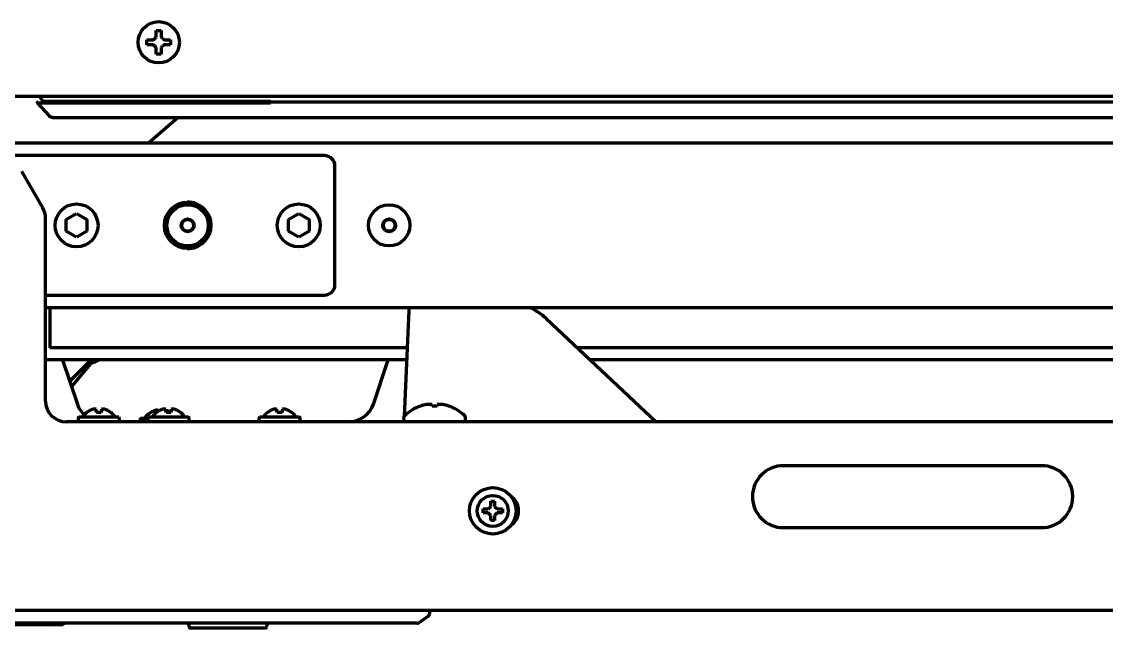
# Model space of a CAD drawing. Header units: inches. Extents: x 904 to 7172, y 213 to 5528.
# Drawn here: x 2869.2 to 3079.1, y 288.3 to 405.8 of the extents above; entities that cross this region are included whole.
import ezdxf

# ---------------------------------------------------------------- set-up
doc = ezdxf.new("R2010")
doc.units = ezdxf.units.IN

msp = doc.modelspace()

# ---------------------------------------------------------------- linework, layer by layer
at = {"linetype": 'Continuous', "lineweight": 70}
for p, q in [((2893.42, 401.77), (2893.42, 402.27)), ((2893.42, 401.27), (2893.42, 401.77)), ((2898.02, 402.27), (2898.02, 401.77)), ((2898.02, 401.77), (2898.02, 401.27)), ((2855.13, 391.34), (3687.62, 391.34)), ((2872.56, 391.34), (2873.3, 390.35)), ((2872.2, 390.04), (2874.51, 387.56)), ((2872.2, 390.04), (2917.37, 390.04)), ((2873.3, 390.35), (2917.37, 390.35)), ((3568.87, 390.21), (2917.37, 390.21)), ((2875.24, 387.24), (2917.37, 387.24)), ((2899.5, 387.24), (2893.75, 382.26)), ((2917.37, 387.24), (3568.87, 387.24)), ((3628.86, 382.26), (2860.38, 382.26)), ((2927.82, 379.82), (2860.82, 379.82)), ((2873.28, 369.7), (2869.2, 376.77)), ((2929.82, 354.82), (2929.82, 377.82)), ((2873.82, 332.27), (2873.82, 367.7)), ((2877.82, 367.47), (2879.82, 368.63)), ((2877.82, 365.16), (2877.82, 367.47)), ((2879.82, 368.63), (2881.82, 367.47)), ((2881.82, 367.47), (2881.82, 365.16)), ((2920.82, 367.47), (2922.82, 368.63)), ((2920.82, 365.16), (2920.82, 367.47)), ((2922.82, 368.63), (2924.82, 367.47)), ((2924.82, 367.47), (2924.82, 365.16)), ((2879.82, 364.01), (2877.82, 365.16)), ((2881.82, 365.16), (2879.82, 364.01)), ((2922.82, 364.01), (2920.82, 365.16)), ((2924.82, 365.16), (2922.82, 364.01)), ((2873.82, 352.82), (2927.82, 352.82)), ((2873.83, 350.38), (3628.86, 350.38)), ((2874.62, 350.38), (2874.62, 344.82)), ((2944.12, 349.83), (2943.23, 329.37)), ((2970.7, 348.28), (2991.98, 328.27)), ((2874.62, 344.82), (2874.62, 342.62)), ((2943.81, 342.62), (2874.62, 342.62)), ((3511.52, 342.62), (2976.73, 342.62)), ((2943.71, 340.27), (2873.83, 340.27)), ((2877.11, 340.27), (2879.98, 331.68)), ((2882.62, 340.27), (2878.49, 336.14)), ((2883.14, 340.27), (2878.83, 335.12)), ((2937.26, 331.68), (2940.13, 340.27)), ((3509, 340.27), (2979.23, 340.27)), ((2881.79, 330.06), (2881.75, 330.06)), ((2886.49, 330.06), (2886.44, 330.06)), ((2893.79, 329.81), (2893.75, 329.81)), ((2895.29, 330.06), (2895.25, 330.06)), ((2895.6, 330.28), (2895.58, 330.45)), ((2899.99, 330.06), (2899.94, 330.06)), ((2916.79, 330.06), (2916.75, 330.06)), ((2921.49, 330.06), (2921.44, 330.06)), ((2946.37, 331.29), (2946.37, 331.31)), ((2948.62, 331.29), (2948.62, 331.61)), ((2949.62, 331.61), (2949.62, 331.29)), ((2951.87, 331.29), (2951.87, 331.31)), ((3617.12, 328.27), (2877.82, 328.27)), ((2880.12, 328.92), (2880.12, 328.52)), ((2887.97, 329.17), (2880.27, 329.17)), ((2888.12, 328.52), (2888.12, 328.92)), ((2892.12, 328.67), (2892.12, 328.27)), ((2893.62, 328.92), (2892.27, 328.92)), ((2893.62, 328.92), (2893.62, 328.52)), ((2901.47, 329.17), (2893.77, 329.17)), ((2901.62, 328.52), (2901.62, 328.92)), ((2915.12, 328.92), (2915.12, 328.52)), ((2922.97, 329.17), (2915.27, 329.17)), ((2923.12, 328.52), (2923.12, 328.92)), ((2943.12, 329.06), (2943.12, 328.77)), ((2943.19, 328.51), (2943.18, 328.27)), ((2955.12, 328.77), (2955.12, 329.06)), ((3066.62, 319.77), (3016.62, 319.77)), ((2959.99, 311.89), (2959.99, 312.89)), ((2959.99, 312.89), (2960.74, 312.89)), ((2960.74, 312.89), (2960.74, 311.89)), ((2964.17, 313.65), (2963.9, 313.81)), ((2958.49, 310.64), (2958.49, 311.39)), ((2958.49, 311.39), (2959.49, 311.39)), ((2959.49, 311.39), (2959.99, 311.89)), ((2960.74, 311.89), (2961.24, 311.39)), ((2961.24, 311.39), (2962.24, 311.39)), ((2962.24, 311.39), (2962.24, 310.64)), ((2959.49, 310.64), (2958.49, 310.64)), ((2959.99, 310.14), (2959.49, 310.64)), ((2959.99, 309.14), (2959.99, 310.14)), ((2960.74, 309.14), (2959.99, 309.14)), ((2961.24, 310.64), (2960.74, 310.14)), ((2960.74, 310.14), (2960.74, 309.14)), ((2962.24, 310.64), (2961.24, 310.64)), ((3016.62, 307.77), (3066.62, 307.77)), ((2854.13, 291.77), (3687.12, 291.77)), ((2946.05, 289.35), (2947.9, 290.62)), ((2948.12, 291.77), (2948.12, 291.03)), ((2944.12, 289.27), (2824.12, 289.27)), ((2869.93, 288.97), (2867.78, 288.97)), ((2874.68, 288.97), (2869.93, 288.97)), ((2876.82, 288.97), (2874.68, 288.97)), ((2901.62, 288.77), (2901.62, 288.52)), ((2916.37, 288.27), (2901.87, 288.27)), ((2916.62, 288.52), (2916.62, 288.77)), ((2945.76, 289.27), (2944.12, 289.27))]:
    msp.add_line(p, q, dxfattribs=at)
for centre, radius in [((2895.72, 401.77), 4), ((2879.82, 366.32), 4.15), ((2901.32, 366.32), 4.5), ((2901.32, 366.32), 4), ((2922.82, 366.32), 4.15), ((2940.32, 366.32), 4), ((2901.32, 366.32), 1.25), ((2901.32, 366.32), 1.15), ((2940.32, 366.32), 1.25), ((2940.32, 366.32), 1.15), ((2960.37, 311.02), 4.5), ((2960.37, 311.02), 3)]:
    msp.add_circle(centre, radius, dxfattribs=at)
for centre, radius, start, end in [((2872.27, 390.11), 0.1, 90.001, 223), ((2875.24, 388.24), 1, 223, 269.9996), ((2927.82, 377.82), 2, 0, 90), ((2869.82, 367.7), 4, 0, 30), ((2901.32, 366.32), 4.5, 0, 91.2938), ((2901.32, 366.32), 4.5, 268.6725, 0), ((2927.82, 354.82), 2, 270, 0), ((2945.62, 349.77), 1.5, 155.9613, 177.5), ((2963.16, 340.27), 11, 46.757, 66.8069), ((2877.82, 332.27), 4, 180, 270), ((2884.72, 333.27), 5, 198.4841, 226.8066), ((2932.52, 333.27), 5, 270, 341.5159), ((2884.12, 327.17), 3.74, 129.3791, 147.6759), ((2884.12, 327.17), 3.74, 32.3241, 50.6111), ((2896.12, 326.92), 3.74, 129.3791, 147.6759), ((2897.62, 327.17), 3.74, 129.3791, 147.6759), ((2897.62, 327.17), 3.74, 32.3241, 50.6111), ((2919.12, 327.17), 3.74, 129.3791, 147.6759), ((2919.12, 327.17), 3.74, 32.3241, 50.6111), ((2949.12, 323.32), 8.45, 108.9925, 133.7747), ((2949.12, 323.32), 8.44, 100.6622, 109.0271), ((2949.12, 323.32), 7.99, 86.4122, 93.5878), ((2949.12, 323.32), 8.44, 70.9729, 79.3378), ((2949.12, 323.32), 8.45, 46.2253, 71.0075), ((2880.4, 328.92), 0.283, 118.0725, 180), ((2880.4, 328.52), 0.283, 180, 241.9275), ((2887.84, 328.92), 0.283, 0, 61.9275), ((2887.84, 328.52), 0.283, 298.0725, 0), ((2892.4, 328.67), 0.283, 118.0725, 180), ((2893.9, 328.92), 0.283, 118.0725, 180), ((2893.9, 328.52), 0.283, 180, 241.9275), ((2901.34, 328.92), 0.283, 0, 61.9275), ((2901.34, 328.52), 0.283, 298.0725, 0), ((2915.4, 328.92), 0.283, 118.0725, 180), ((2915.4, 328.52), 0.283, 180, 241.9275), ((2922.84, 328.92), 0.283, 0, 61.9275), ((2922.84, 328.52), 0.283, 298.0725, 0), ((2943.62, 329.06), 0.5, 133.7747, 180), ((2943.62, 328.77), 0.5, 180, 270), ((2954.62, 328.77), 0.5, 270, 0), ((2954.62, 329.06), 0.5, 0, 46.2253), ((3016.62, 313.77), 6, 90, 270), ((3066.62, 313.77), 6, 270, 90), ((2961.87, 311.02), 3.5, 303.2072, 56.7956), ((2960.37, 311.02), 4.74, 22.3196, 29.364), ((2947.62, 291.03), 0.5, 304.2869, 0), ((2869.93, 289.22), 0.25, 270, 336.4218), ((2870.39, 289.02), 0.25, 90, 156.4218), ((2874.22, 289.02), 0.25, 23.5782, 90), ((2874.68, 289.22), 0.25, 203.5782, 270), ((2901.12, 288.77), 0.5, 0, 90), ((2901.87, 288.52), 0.25, 180, 270), ((2916.37, 288.52), 0.25, 270, 0), ((2917.12, 288.77), 0.5, 90, 180), ((2945.76, 289.77), 0.5, 270, 304.2869)]:
    msp.add_arc(centre, radius, start, end, dxfattribs=at)
for centre, major_axis, ratio, start_param, end_param in [((2880.31, 347.28), (5.67, -5.67), 0.997265, 5.782902, 6.004169), ((2884.11, 327.15), (-3.62, 0.87), 0.997235, 5.247399, 5.62012), ((2883.86, 327.11), (-0.81, 3.6), 0.902278, 6.178468, 6.295334), ((2883.56, 327.11), (-0.38, 3.67), 0.420739, 6.027806, 6.144672), ((2883.82, 327.15), (-0.27, 3.72), 0.017407, 5.611261, 5.983982), ((2884.42, 327.15), (-0.27, -3.72), 0.017407, 3.440796, 3.813517), ((2884.67, 327.11), (-0.38, -3.67), 0.420739, 3.280106, 3.396972), ((2884.38, 327.11), (-0.81, -3.6), 0.902278, 3.129444, 3.24631), ((2884.12, 327.15), (-3.62, -0.87), 0.997235, 3.804658, 4.177379), ((2896.11, 326.9), (-3.62, 0.87), 0.997235, 5.247399, 5.62012), ((2895.86, 326.86), (-0.81, 3.6), 0.902278, 6.178468, 6.295334), ((2897.61, 327.15), (-3.62, 0.87), 0.997235, 5.247399, 5.62012), ((2895.56, 326.86), (-0.38, 3.67), 0.420739, 6.027806, 6.144672), ((2897.36, 327.11), (-0.81, 3.6), 0.902278, 6.178468, 6.295334), ((2897.06, 327.11), (-0.38, 3.67), 0.420739, 6.027806, 6.144672), ((2897.32, 327.15), (-0.27, 3.72), 0.017407, 5.611261, 5.983982), ((2896.12, 326.9), (-3.62, -0.87), 0.997235, 3.94974, 4.177379), ((2897.92, 327.15), (-0.27, -3.72), 0.017407, 3.440796, 3.813517), ((2898.17, 327.11), (-0.38, -3.67), 0.420739, 3.280106, 3.396972), ((2897.88, 327.11), (-0.81, -3.6), 0.902278, 3.129444, 3.24631), ((2897.62, 327.15), (-3.62, -0.87), 0.997235, 3.804658, 4.177379), ((2919.11, 327.15), (-3.62, 0.87), 0.997235, 5.247399, 5.62012), ((2918.86, 327.11), (-0.81, 3.6), 0.902278, 6.178468, 6.295334), ((2918.56, 327.11), (-0.38, 3.67), 0.420739, 6.027806, 6.144672), ((2918.82, 327.15), (-0.27, 3.72), 0.017407, 5.611261, 5.983982), ((2919.42, 327.15), (-0.27, -3.72), 0.017407, 3.440796, 3.813517), ((2919.67, 327.11), (-0.38, -3.67), 0.420739, 3.280106, 3.396972), ((2919.38, 327.11), (-0.81, -3.6), 0.902278, 3.129444, 3.24631), ((2919.12, 327.15), (-3.62, -0.87), 0.997235, 3.804658, 4.177379), ((2948.09, 323.32), (0, -8.32), 0.707107, 3.051363, 3.231822), ((2950.15, 323.32), (0, 8.32), 0.707107, 6.192956, 6.373415), ((2876.82, 289.22), (0.544, 0), 0.459854, 4.712389, 5.871668), ((2877.81, 289.02), (0.544, 0), 0.459854, 1.570796, 2.730076)]:
    msp.add_ellipse(centre, major_axis=major_axis, ratio=ratio, start_param=start_param, end_param=end_param, dxfattribs=at)
for points in [[(2895.22, 402.77), (2895.22, 402.82), (2895.22, 402.93), (2895.22, 403.09), (2895.22, 403.25), (2895.22, 403.41), (2895.22, 403.56), (2895.22, 403.71), (2895.22, 403.88), (2895.22, 404), (2895.22, 404.07)], [(2895.22, 404.07), (2895.39, 404.07), (2895.72, 404.07), (2896.05, 404.07), (2896.22, 404.07)], [(2894.72, 401.27), (2894.66, 401.27), (2894.56, 401.27), (2894.39, 401.27), (2894.24, 401.27), (2894.08, 401.27), (2893.93, 401.27), (2893.77, 401.27), (2893.61, 401.27), (2893.48, 401.27), (2893.42, 401.27)], [(2894.72, 402.27), (2894.74, 402.29), (2894.79, 402.34), (2894.86, 402.41), (2894.93, 402.48), (2895, 402.55), (2895.08, 402.62), (2895.15, 402.7), (2895.19, 402.74), (2895.22, 402.77)], [(2895.22, 400.77), (2895.19, 400.79), (2895.14, 400.85), (2895.07, 400.92), (2895, 400.99), (2894.93, 401.06), (2894.86, 401.13), (2894.79, 401.2), (2894.74, 401.24), (2894.72, 401.27)], [(2896.22, 402.77), (2896.24, 402.74), (2896.3, 402.69), (2896.37, 402.62), (2896.44, 402.55), (2896.51, 402.48), (2896.58, 402.41), (2896.65, 402.34), (2896.7, 402.29), (2896.72, 402.27)], [(2896.72, 401.27), (2896.69, 401.24), (2896.65, 401.2), (2896.58, 401.13), (2896.5, 401.05), (2896.43, 400.98), (2896.36, 400.91), (2896.29, 400.84), (2896.24, 400.79), (2896.22, 400.77)], [(2896.72, 402.27), (2896.77, 402.27), (2896.88, 402.27), (2897.04, 402.27), (2897.2, 402.27), (2897.36, 402.27), (2897.51, 402.27), (2897.67, 402.27), (2897.83, 402.27), (2897.95, 402.27), (2898.02, 402.27)], [(2896.22, 399.47), (2896.05, 399.47), (2895.72, 399.47), (2895.39, 399.47), (2895.22, 399.47)], [(2896.22, 400.77), (2896.22, 400.71), (2896.22, 400.61), (2896.22, 400.44), (2896.22, 400.29), (2896.22, 400.13), (2896.22, 399.98), (2896.22, 399.82), (2896.22, 399.66), (2896.22, 399.53), (2896.22, 399.47)]]:
    msp.add_open_spline(points, degree=3, dxfattribs=at)
for points, knots in [([(2896.22, 404.07), (2896.22, 403.87), (2896.22, 403.66), (2896.22, 403.33), (2896.22, 403.22), (2896.22, 403), (2896.22, 402.88), (2896.22, 402.77)], [0, 0, 0, 0, 0.5, 0.5, 0.75, 0.75, 1, 1, 1, 1]), ([(2893.42, 402.27), (2893.62, 402.27), (2893.83, 402.27), (2894.16, 402.27), (2894.27, 402.27), (2894.49, 402.27), (2894.6, 402.27), (2894.72, 402.27)], [0, 0, 0, 0, 0.5, 0.5, 0.75, 0.75, 1, 1, 1, 1]), ([(2898.02, 401.27), (2897.82, 401.27), (2897.61, 401.27), (2897.28, 401.27), (2897.17, 401.27), (2896.95, 401.27), (2896.83, 401.27), (2896.72, 401.27)], [0, 0, 0, 0, 0.5, 0.5, 0.75, 0.75, 1, 1, 1, 1]), ([(2895.22, 399.47), (2895.22, 399.67), (2895.22, 399.88), (2895.22, 400.21), (2895.22, 400.32), (2895.22, 400.54), (2895.22, 400.65), (2895.22, 400.77)], [0, 0, 0, 0, 0.5, 0.5, 0.75, 0.75, 1, 1, 1, 1]), ([(2884.59, 330.06), (2884.55, 330.06), (2884.51, 330.06), (2884.43, 330.06), (2884.39, 330.06), (2884.31, 330.06), (2884.28, 330.06), (2884.2, 330.06), (2884.16, 330.06), (2884.04, 330.06), (2883.96, 330.06), (2883.84, 330.06), (2883.81, 330.06), (2883.73, 330.06), (2883.69, 330.06), (2883.65, 330.06)], [0, 0, 0, 0, 0.125, 0.125, 0.25, 0.25, 0.375, 0.375, 0.5, 0.5, 0.75, 0.75, 0.875, 0.875, 1, 1, 1, 1]), ([(2898.09, 330.06), (2898.05, 330.06), (2898.01, 330.06), (2897.93, 330.06), (2897.89, 330.06), (2897.81, 330.06), (2897.78, 330.06), (2897.7, 330.06), (2897.66, 330.06), (2897.54, 330.06), (2897.46, 330.06), (2897.34, 330.06), (2897.31, 330.06), (2897.23, 330.06), (2897.19, 330.06), (2897.15, 330.06)], [0, 0, 0, 0, 0.125, 0.125, 0.25, 0.25, 0.375, 0.375, 0.5, 0.5, 0.75, 0.75, 0.875, 0.875, 1, 1, 1, 1]), ([(2919.59, 330.06), (2919.55, 330.06), (2919.51, 330.06), (2919.43, 330.06), (2919.39, 330.06), (2919.31, 330.06), (2919.28, 330.06), (2919.2, 330.06), (2919.16, 330.06), (2919.04, 330.06), (2918.96, 330.06), (2918.84, 330.06), (2918.81, 330.06), (2918.73, 330.06), (2918.69, 330.06), (2918.65, 330.06)], [0, 0, 0, 0, 0.125, 0.125, 0.25, 0.25, 0.375, 0.375, 0.5, 0.5, 0.75, 0.75, 0.875, 0.875, 1, 1, 1, 1])]:
    msp.add_open_spline(points, degree=3, knots=knots, dxfattribs=at)

doc.saveas('drawing.dxf')
